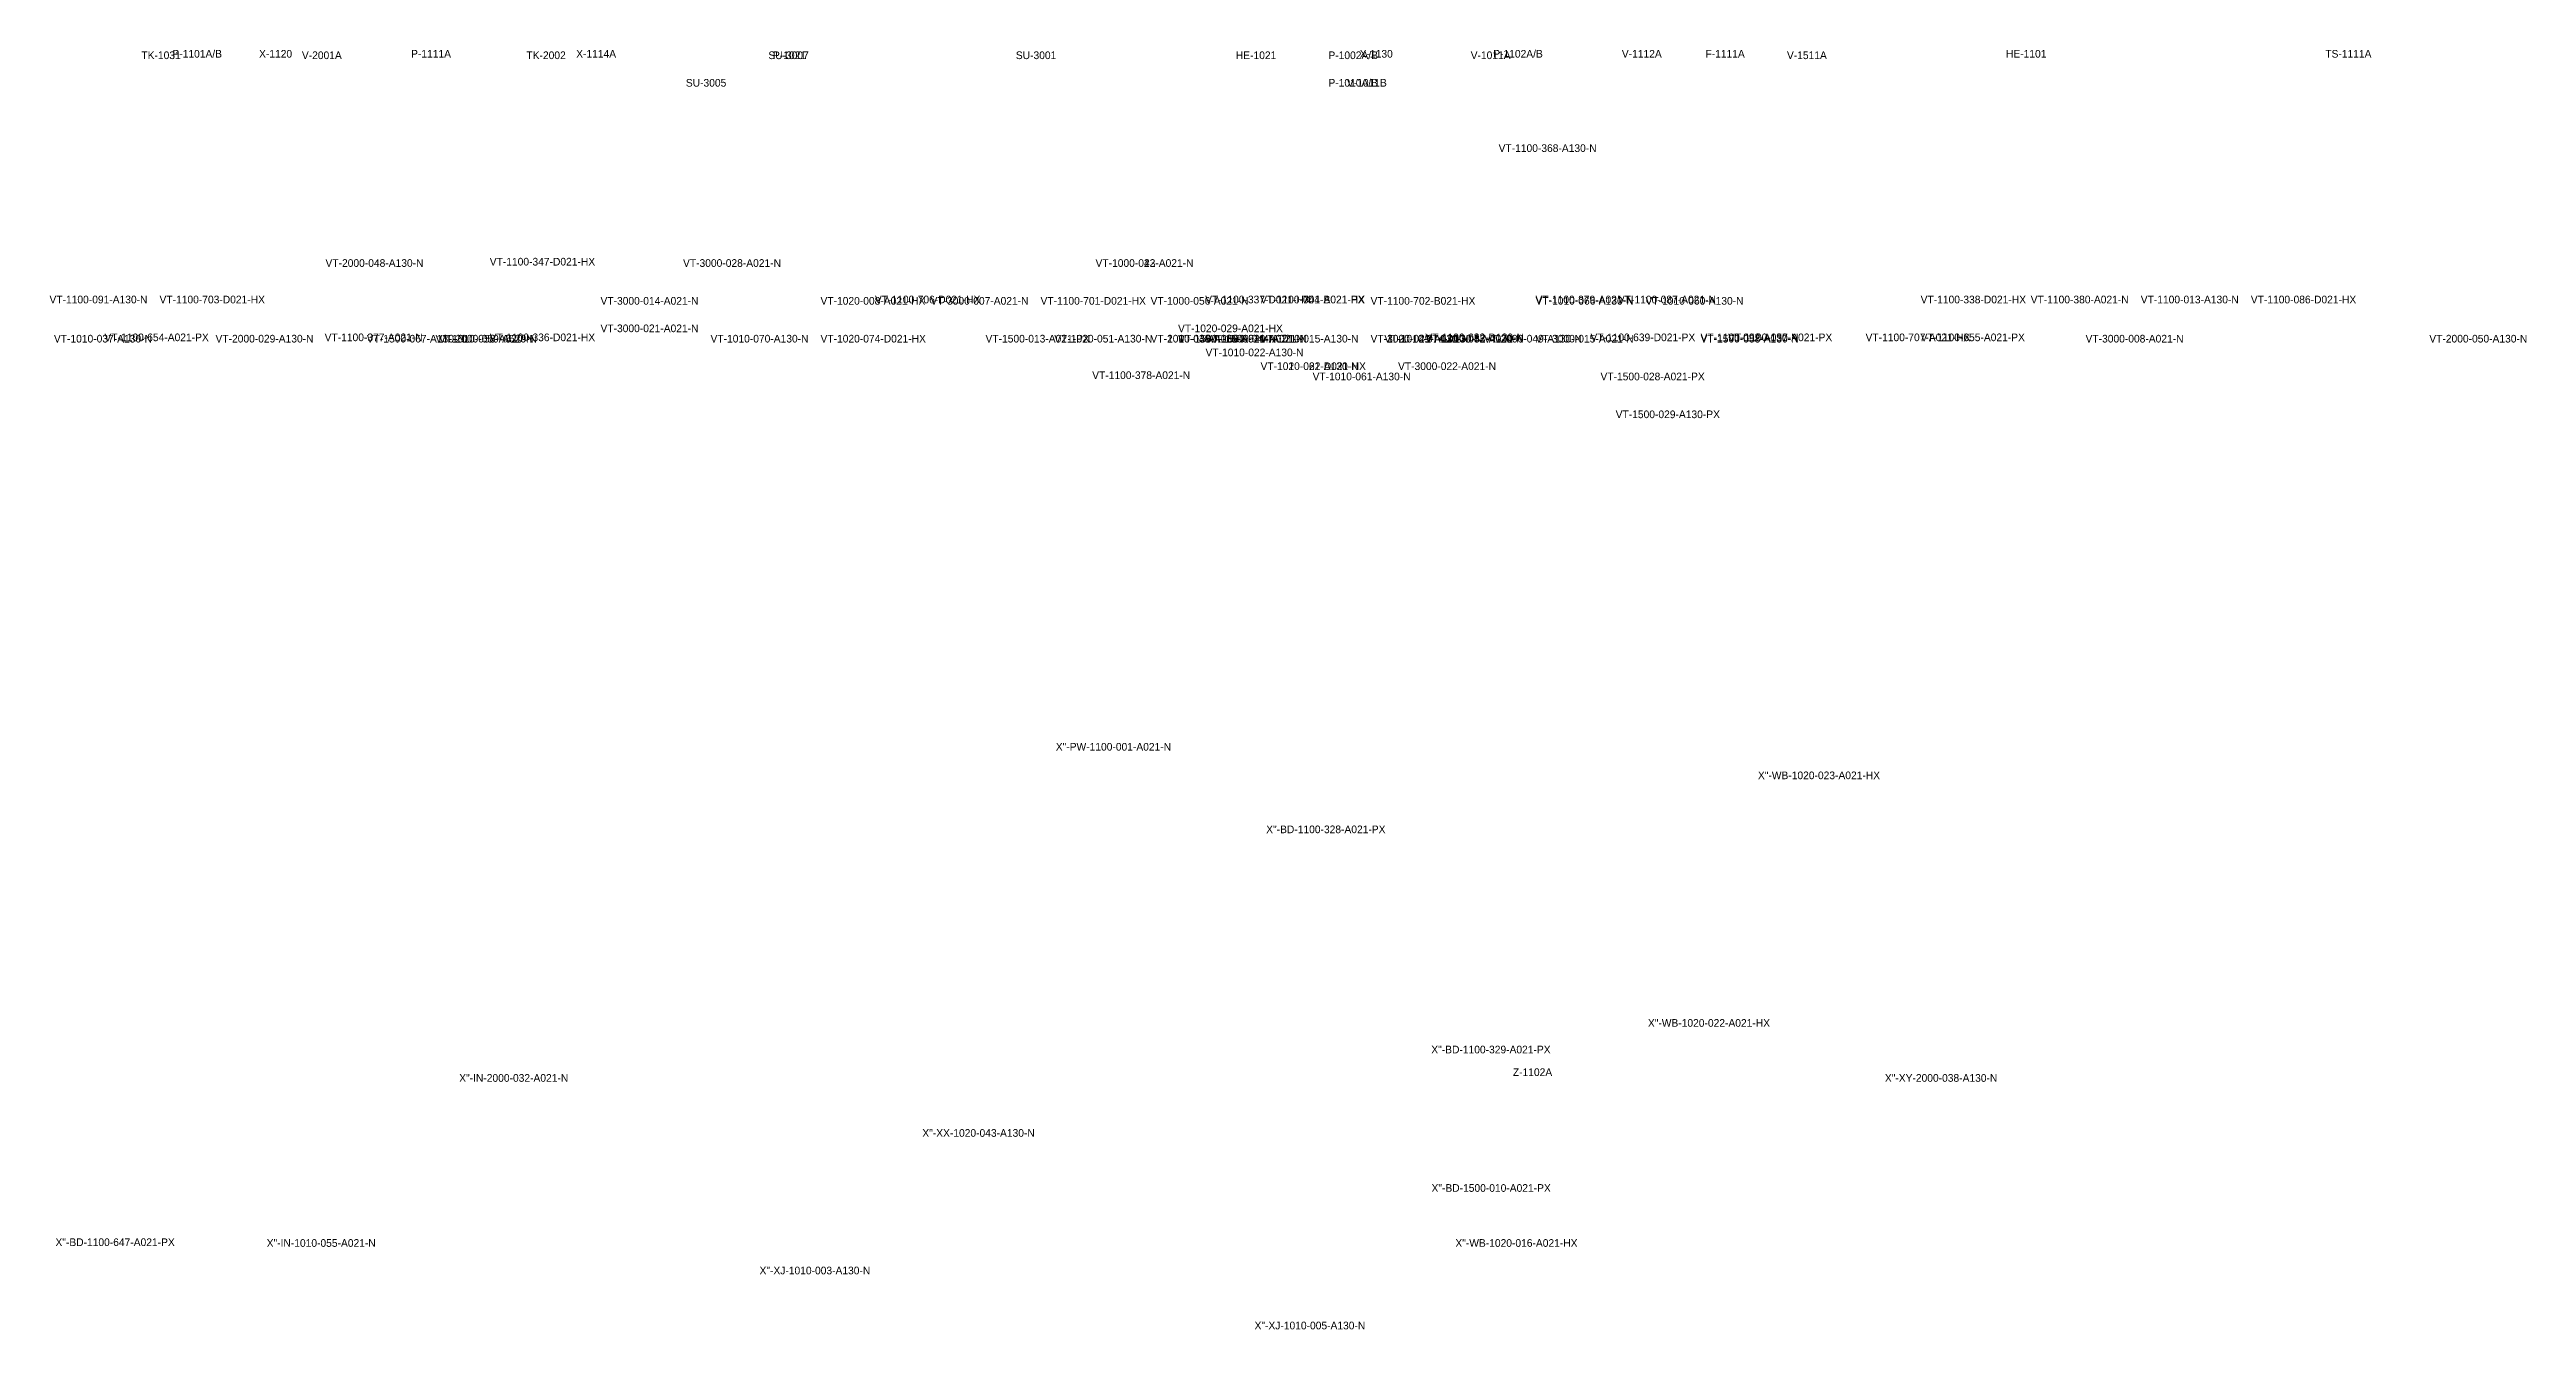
# Model space of a CAD drawing. Header units: metres. Extents: x 0 to 2536, y 0 to 1695.
# Drawn here: x 722 to 1530, y 1277 to 1695 of the extents above; entities that cross this region are included whole.
import ezdxf

# ---------------------------------------------------------------- set-up
doc = ezdxf.new("R2010")
doc.units = ezdxf.units.M
doc.layers.add('REVIEW', color=1, linetype='Continuous')

msp = doc.modelspace()

# ---------------------------------------------------------------- texts
at = {"layer": 'REVIEW', "char_height": 2.5, "attachment_point": 1}
for s, insert in [('TK-1031', (752.27, 1694.13)), ('P-1101A/B', (762.39, 1694.61)), ('X-1120', (790.65, 1694.61)), ('V-2001A', (804.62, 1694.13)), ('P-1111A', (840.24, 1694.61)), ('TK-2002', (877.87, 1694.13)), ('X-1114A', (894.1, 1694.61)), ('SU-3007', (956.78, 1694.13)), ('P-1021', (958.29, 1694.13)), ('SU-3001', (1037.52, 1694.13)), ('HE-1021', (1109.29, 1694.13)), ('P-1002A/B', (1139.49, 1694.13)), ('X-1130', (1149.71, 1694.61)), ('V-1011A', (1185.9, 1694.13)), ('P-1102A/B', (1193.26, 1694.61)), ('V-1112A', (1235.21, 1694.61)), ('F-1111A', (1262.49, 1694.61)), ('V-1511A', (1289.07, 1694.13)), ('HE-1101', (1360.52, 1694.61)), ('TS-1111A', (1464.69, 1694.61)), ('SU-3005', (929.87, 1685.15)), ('P-1010A/B', (1139.49, 1685.15)), ('V-1011B', (1145.53, 1685.15)), ('VT-1100-368-A130-N', (1195.01, 1663.84)), ('VT-2000-048-A130-N', (812.32, 1626.37)), ('VT-1100-347-D021-HX', (865.9, 1626.81)), ('VT-3000-028-A021-N', (928.95, 1626.37)), ('VT-1000-013-A021-N', (1063.52, 1626.37)), ('VT-1000-022-A021-N', (1063.52, 1626.37)), ('VT-1000-042-A021-N', (1063.52, 1626.37)), ('VT-1100-091-A130-N', (722.28, 1614.47)), ('VT-1100-703-D021-HX', (758.18, 1614.47)), ('VT-3000-014-A021-N', (902.03, 1614.04)), ('VT-1020-008-A021-HX', (973.8, 1614.04)), ('VT-1100-706-D021-HX', (991.57, 1614.47)), ('VT-3000-007-A021-N', (1009.69, 1614.04)), ('VT-1100-701-D021-HX', (1045.57, 1614.04)), ('VT-1000-056-A021-N', (1081.46, 1614.04)), ('VT-1100-337-D021-HX', (1099.29, 1614.47)), ('VT-1100-041-B021-PX', (1117.24, 1614.47)), ('VT-1100-704-A021-HX', (1117.24, 1614.47)), ('VT-1100-702-B021-HX', (1153.23, 1614.04)), ('VT-1100-379-A021-N', (1207.01, 1614.47)), ('VT-1010-066-A130-N', (1207.06, 1614.04)), ('VT-1100-087-A021-N', (1233.93, 1614.47)), ('VT-1010-060-A130-N', (1242.94, 1614.04)), ('VT-1100-338-D021-HX', (1332.68, 1614.47)), ('VT-1100-380-A021-N', (1368.58, 1614.47)), ('VT-1100-013-A130-N', (1404.49, 1614.47)), ('VT-1100-086-D021-HX', (1440.39, 1614.47)), ('VT-1010-037-A130-N', (723.73, 1601.7)), ('VT-1100-654-A021-PX', (740.23, 1602.13)), ('VT-2000-029-A130-N', (776.44, 1601.7)), ('VT-1100-377-A021-N', (812.04, 1602.13)), ('VT-1500-067-A130-N', (825.78, 1601.7)), ('VT-1010-058-A520-N', (848.21, 1601.7)), ('VT-2000-059-A520-N', (849.33, 1601.7)), ('VT-1100-336-D021-HX', (865.9, 1602.13)), ('VT-3000-021-A021-N', (902.03, 1605.07)), ('VT-1010-070-A130-N', (937.92, 1601.7)), ('VT-1020-074-D021-HX', (973.8, 1601.7)), ('VT-1500-013-A021-PX', (1027.63, 1601.7)), ('VT-1020-051-A130-N', (1050.06, 1601.7)), ('VT-1010-048-A130-N', (1081.46, 1601.7)), ('VT-2000-039-A130-N', (1081.46, 1601.7)), ('VT-1020-029-A021-HX', (1090.43, 1605.07)), ('VT-1500-055-A021-N', (1090.43, 1601.7)), ('VT-1500-069-A520-N', (1090.43, 1601.7)), ('VT-1500-049-A021-N', (1099.4, 1601.7)), ('VT-1500-044-A021-N', (1100.52, 1601.7)), ('VT-1010-015-A130-N', (1117.34, 1601.7)), ('VT-1020-041-A130-N', (1153.23, 1601.7)), ('VT-3000-029-A021-N', (1153.23, 1601.7)), ('VT-1010-074-A130-N', (1157.71, 1601.7)), ('VT-1100-632-D130-N', (1171.1, 1602.13)), ('VT-1000-052-A021-N', (1171.17, 1601.7)), ('VT-1010-033-A130-N', (1171.17, 1601.7)), ('VT-2000-049-A130-N', (1190.24, 1601.7)), ('VT-3000-015-A021-N', (1207.06, 1601.7)), ('VT-1100-639-D021-PX', (1224.96, 1602.13)), ('VT-1100-092-A130-N', (1260.86, 1602.13)), ('VT-1500-058-A130-N', (1260.88, 1601.7)), ('VT-1100-057-A021-PX', (1269.84, 1602.13)), ('VT-1100-707-A021-HX', (1314.72, 1602.13)), ('VT-1100-655-A021-PX', (1332.68, 1602.13)), ('VT-3000-008-A021-N', (1386.48, 1601.7)), ('VT-2000-050-A130-N', (1498.62, 1601.7)), ('VT-1010-022-A130-N', (1099.4, 1597.22)), ('VT-1010-021-A130-N', (1117.34, 1592.73)), ('VT-1020-062-D021-HX', (1117.34, 1592.73)), ('VT-3000-022-A021-N', (1162.2, 1592.73)), ('VT-1100-378-A021-N', (1062.43, 1589.79)), ('VT-1010-061-A130-N', (1134.33, 1589.37)), ('VT-1500-028-A021-PX', (1228.24, 1589.37)), ('VT-1500-029-A130-PX', (1233.2, 1577.03)), ('X"-PW-1100-001-A021-N', (1050.56, 1468.6)), ('X"-WB-1020-023-A021-HX', (1279.6, 1459.28)), ('X"-BD-1100-328-A021-PX', (1119.19, 1441.67)), ('X"-WB-1020-022-A021-HX', (1243.71, 1378.54)), ('X"-BD-1100-329-A021-PX', (1173.05, 1369.86)), ('X"-IN-2000-032-A021-N', (855.94, 1360.6)), ('Z-1102A', (1199.66, 1362.48)), ('X"-XY-2000-038-A130-N', (1321.02, 1360.6)), ('X"-XX-1020-043-A130-N', (1007.02, 1342.66)), ('X"-BD-1500-010-A021-PX', (1173.12, 1324.71)), ('X"-BD-1100-647-A021-PX', (724.23, 1307.03)), ('X"-IN-1010-055-A021-N', (793.14, 1306.77)), ('X"-WB-1020-016-A021-HX', (1180.91, 1306.77)), ('X"-XJ-1010-003-A130-N', (953.91, 1297.8)), ('X"-XJ-1010-005-A130-N', (1115.39, 1279.86))]:
    msp.add_mtext(s, dxfattribs=dict(at, insert=insert))

doc.saveas('drawing.dxf')
